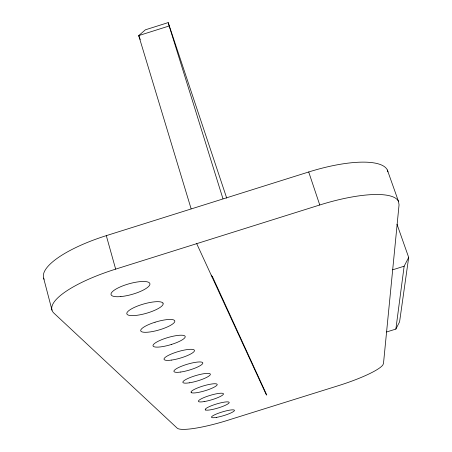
<?xml version="1.0" encoding="UTF-8"?>
<svg xmlns="http://www.w3.org/2000/svg" width="452" height="452" viewBox="0 0 452 452"><rect width="100%" height="100%" fill="white"/><g stroke="black" fill="none" stroke-linecap="round" stroke-linejoin="round"><path stroke-width="0.68" d="M386.579 331.988L395.873 329.079L404.144 266.211L408.687 257.437L396.986 224.237M408.687 257.437L399.574 321.88L395.873 329.079M212.559 276.923L212.129 277.149L212.604 276.997L266.731 394.952L266.426 395.048L196.705 243.656M226.712 198.106L168.195 22.6L145.414 29.798L138.713 35.601L191.117 208.79M168.195 22.6L169.172 25.979L138.713 35.601L140.261 39.539M44.098 279.279A80.19 23.928 -15.7 0 1 106.299 235.645L308.705 171.98A80.145 24.041 -18.5 0 1 387.364 170.042L398.472 201.343L399.054 204.829L383.482 363.555L382.787 365.063A48.138 7.927 -17.7 0 1 338.384 385.675L231.243 419.185A48.115 7.91 -16.8 0 1 177.178 428.134L53.997 313.219A80.812 22.12 -15.8 0 1 115.661 269.126L319.762 204.988A80.767 22.221 -18.4 0 1 398.472 201.343M392.681 269.81L404.144 266.211M211.191 275.115L212.604 276.997M308.705 171.98L319.762 204.988M387.364 170.042L387.946 171.85M169.172 25.979L222.966 198.773M106.299 235.645L115.661 269.126M43.624 278.11L52.008 310.179M155.042 322.219L152.403 323.107A17.758 4.288 -16.2 0 0 144.069 332.265L145.827 332.31A17.758 4.288 -16.2 0 0 157.833 330.305L160.466 329.531A17.758 4.288 -16.2 0 0 173.071 319.733L171.681 319.507A17.758 4.288 -16.2 0 0 155.042 322.219M171.517 344.43L169.031 345.164A16.758 3.819 -16.3 0 1 153.2 346.209L152.985 345.65A16.758 3.819 -16.3 0 1 165.438 338.316A16.758 3.819 -16.3 0 1 183.597 335.429L184.523 335.757A16.758 3.819 -16.3 0 1 171.517 344.43M205.66 410.004L205.287 409.772A12.526 2.141 -16.8 0 1 215.847 404.19A12.526 2.141 -16.8 0 1 229.147 402.297L229.198 402.636A12.526 2.141 -16.8 0 1 218.559 407.845A12.526 2.141 -16.8 0 1 205.66 410.004M191.535 392.743L191.1 392.46A13.679 2.554 -16.7 0 1 202.49 386.183A13.679 2.554 -16.7 0 1 217.141 384.302L217.214 384.697A13.679 2.554 -16.7 0 1 205.716 390.534A13.679 2.554 -16.7 0 1 191.535 392.743M162.963 303.077L162.302 302.484A18.888 4.842 -16 0 0 141.911 304.518A18.888 4.842 -16 0 0 126.786 313.637L127.085 314.338A18.888 4.842 -16 0 0 148.047 312.784A18.888 4.842 -16 0 0 162.963 303.077M180.727 372.036A15.057 3.091 -16.5 0 0 202.824 363.154A15.057 3.091 -16.5 0 0 181.546 366.233A15.057 3.091 -16.5 0 0 180.727 372.036M171.28 360.114A15.865 3.43 -16.4 0 0 194.484 350.673A15.865 3.43 -16.4 0 0 171.969 353.746A15.865 3.43 -16.4 0 0 171.28 360.114M120.893 296.574A20.171 5.509 -15.8 0 0 149.945 283.986A20.171 5.509 -15.8 0 0 120.611 286.754A20.171 5.509 -15.8 0 0 120.893 296.574M189.281 382.827A14.334 2.802 -16.6 0 0 210.366 374.442A14.334 2.802 -16.6 0 0 190.196 377.51A14.334 2.802 -16.6 0 0 189.281 382.827M216.638 417.36A12.023 1.977 -16.8 0 0 234.464 410.523A12.023 1.977 -16.8 0 0 217.785 413.461A12.023 1.977 -16.8 0 0 216.638 417.36M204.146 401.591A13.074 2.333 -16.7 0 0 223.469 394.059A13.074 2.333 -16.7 0 0 205.208 397.071A13.074 2.333 -16.7 0 0 204.146 401.591"/></g></svg>
